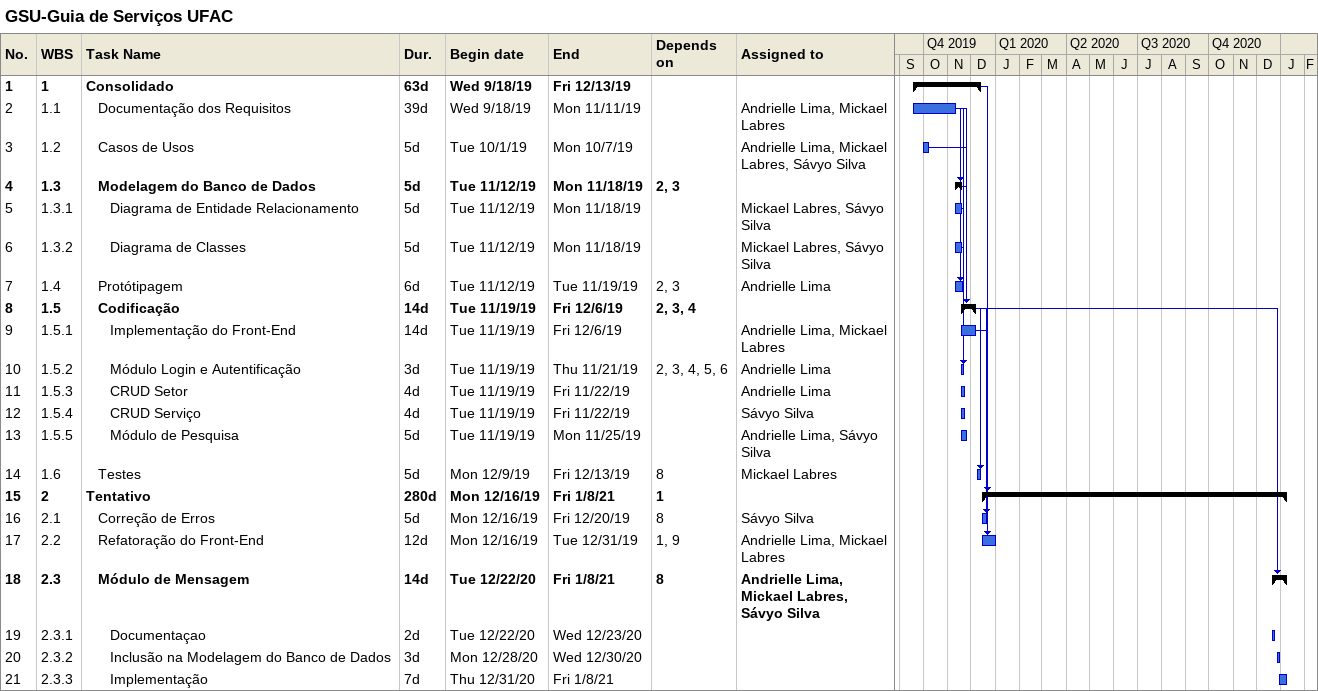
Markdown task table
GSU-Guia de Serviços UFAC

| ID | WBS | Task | Duration | Start | Finish | Predecessors | Resources |
|---|---|---|---|---|---|---|---|
| 1 | 1 | **Consolidado** | 63d | 2019-09-18 | 2019-12-13 |  |  |
| 2 | 1.1 | Documentação dos Requisitos | 39d | 2019-09-18 | 2019-11-11 |  | Andrielle Lima, Mickael Labres |
| 3 | 1.2 | Casos de Usos | 5d | 2019-10-01 | 2019-10-07 |  | Andrielle Lima, Mickael Labres, Sávyo Silva |
| 4 | 1.3 | **Modelagem do Banco de Dados** | 5d | 2019-11-12 | 2019-11-18 | 2, 3 |  |
| 5 | 1.3.1 | Diagrama de Entidade Relacionamento | 5d | 2019-11-12 | 2019-11-18 |  | Mickael Labres, Sávyo Silva |
| 6 | 1.3.2 | Diagrama de Classes | 5d | 2019-11-12 | 2019-11-18 |  | Mickael Labres, Sávyo Silva |
| 7 | 1.4 | Protótipagem | 6d | 2019-11-12 | 2019-11-19 | 2, 3 | Andrielle Lima |
| 8 | 1.5 | **Codificação** | 14d | 2019-11-19 | 2019-12-06 | 2, 3, 4 |  |
| 9 | 1.5.1 | Implementação do Front-End | 14d | 2019-11-19 | 2019-12-06 |  | Andrielle Lima, Mickael Labres |
| 10 | 1.5.2 | Módulo Login e Autentificação | 3d | 2019-11-19 | 2019-11-21 | 2, 3, 4, 5, 6 | Andrielle Lima |
| 11 | 1.5.3 | CRUD Setor | 4d | 2019-11-19 | 2019-11-22 |  | Andrielle Lima |
| 12 | 1.5.4 | CRUD Serviço | 4d | 2019-11-19 | 2019-11-22 |  | Sávyo Silva |
| 13 | 1.5.5 | Módulo de Pesquisa | 5d | 2019-11-19 | 2019-11-25 |  | Andrielle Lima, Sávyo Silva |
| 14 | 1.6 | Testes | 5d | 2019-12-09 | 2019-12-13 | 8 | Mickael Labres |
| 15 | 2 | **Tentativo** | 280d | 2019-12-16 | 2021-01-08 | 1 |  |
| 16 | 2.1 | Correção de Erros | 5d | 2019-12-16 | 2019-12-20 | 8 | Sávyo Silva |
| 17 | 2.2 | Refatoração do Front-End | 12d | 2019-12-16 | 2019-12-31 | 1, 9 | Andrielle Lima, Mickael Labres |
| 18 | 2.3 | **Módulo de Mensagem** | 14d | 2020-12-22 | 2021-01-08 | 8 | Andrielle Lima, Mickael Labres, Sávyo Silva |
| 19 | 2.3.1 | Documentaçao | 2d | 2020-12-22 | 2020-12-23 |  |  |
| 20 | 2.3.2 | Inclusão na Modelagem do Banco de Dados | 3d | 2020-12-28 | 2020-12-30 |  |  |
| 21 | 2.3.3 | Implementação | 7d | 2020-12-31 | 2021-01-08 |  |  |
